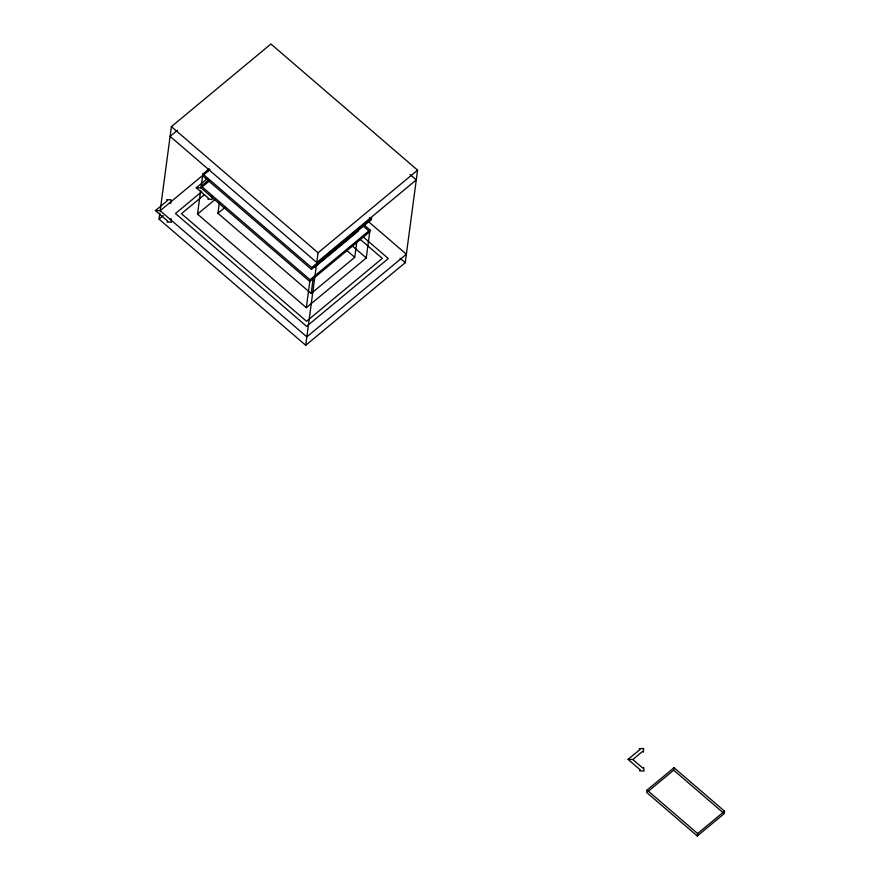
<?xml version="1.0" encoding="UTF-8"?>
<svg xmlns="http://www.w3.org/2000/svg" width="880" height="880" viewBox="0 0 880 880"><rect width="100%" height="100%" fill="white"/><g stroke="black" fill="none" stroke-linecap="round" stroke-linejoin="round"><path stroke-width="1.32" d="M367.884 221.122L406.362 254.232L306.834 336.864L160.182 210.694L171.402 126.632L270.93 44L417.582 170.159L405.24 262.669L305.712 345.301L159.06 219.142L159.863 213.103M363.781 224.62L369.996 229.977L366.267 257.95L306.328 307.714L197.516 214.104L200.662 190.52M209.176 168.751L202.862 173.987L201.014 187.902L309.815 281.501L369.765 231.737L362.516 225.5M356.653 242.902L354.728 257.323L311.146 293.502L217.943 213.312L219.34 202.829M306.328 307.714L310.057 279.741L369.996 229.977M311.443 269.357L311.674 267.597L371.624 217.833L371.382 219.593L311.443 269.357L202.631 175.758L209.99 169.642M311.146 293.502L313.247 277.772M305.712 345.301L318.054 252.791L417.582 170.159M647.086 790.064L646.756 792.528L697.29 836L724.229 813.637L724.559 811.184L674.014 767.712L647.086 790.064L697.62 833.547L697.29 836M647.79 791.659L673.695 770.165L674.014 767.712M177.43 130.273L170.104 136.367L316.756 262.526L416.284 179.905L410.047 174.537M170.17 219.285L171.017 218.592L171.358 222.277L166.991 221.925L167.838 221.232L155.441 210.573L167.497 200.563L166.628 199.815L170.984 199.705L170.764 203.379L169.895 202.631M204.226 174.13L160.182 210.694L155.441 210.573M207.372 171.512L209.473 169.774M211.002 196.493L211.849 195.789L212.179 199.485L207.823 199.133L208.67 198.429L196.273 187.77L207.35 178.574M159.06 219.142L163.251 215.655M208.604 180.026L201.245 186.131L310.057 279.741M209.759 180.642L201.014 187.902L196.273 187.77M201.751 191.686L175.461 213.51L306.636 326.359L388.322 258.533L363.319 237.028M204.292 194.711L181.456 213.675L306.548 321.288L382.327 258.379L359.579 238.81M197.516 214.104L215.303 199.331M217.943 213.312L225.203 207.284M314.644 267.289L358.226 231.11M628.078 759.385L640.123 749.375L639.254 748.627L643.61 748.517L643.401 752.191L642.532 751.443L632.819 759.506L628.078 759.385L640.464 770.044L639.628 770.748L643.984 771.1L643.643 767.404L642.807 768.108L632.819 759.506M697.62 833.547L724.559 811.184M369.314 217.811L371.382 219.593M400.037 258.203L405.24 262.669M352.792 246.356L366.267 257.95M346.445 250.195L354.728 257.323M171.402 126.632L318.054 252.791M202.862 173.987L311.674 267.597M673.695 770.165L723.195 812.757"/></g></svg>
